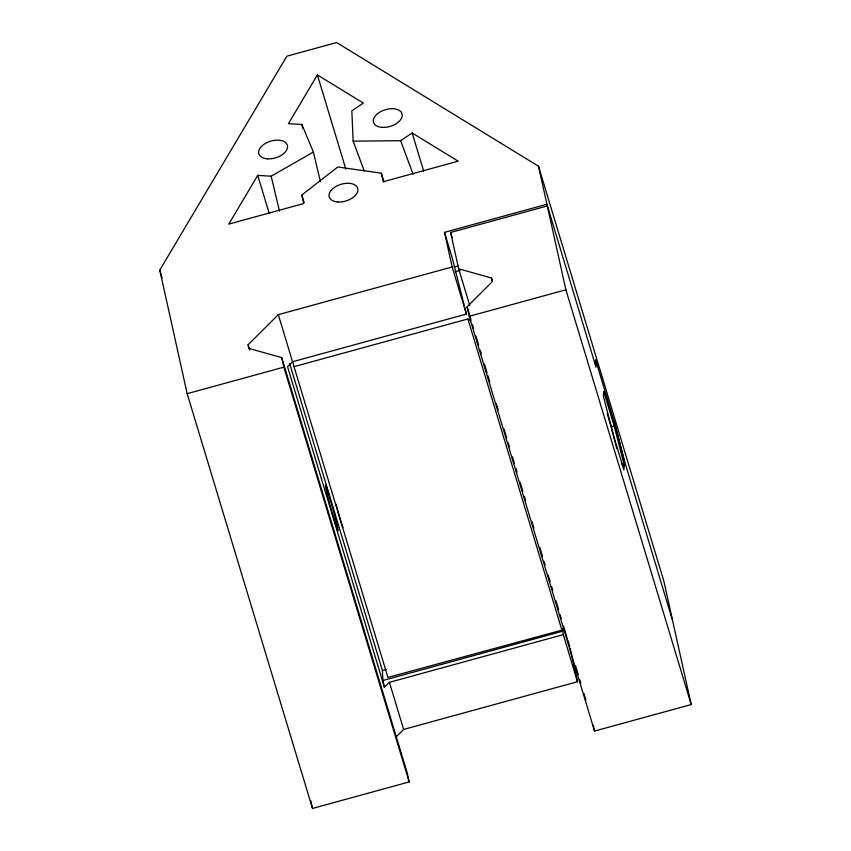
<?xml version="1.0" encoding="UTF-8"?>
<svg xmlns="http://www.w3.org/2000/svg" width="851" height="851" viewBox="0 0 851 851"><rect width="100%" height="100%" fill="white"/><g stroke="black" fill="none" stroke-linecap="round" stroke-linejoin="round"><path stroke-width="1.28" d="M595.253 364.164L595.572 359.728L614.401 422.5L623.911 459.476M596.36 362.76L596.03 367.207L546.927 204.251L538.502 166.232L336.613 42.55L286.83 56.209L159.786 270.129L187.167 393.673L312.498 808.45L409.182 781.931L407.076 772.421L281.755 357.643L248.907 348.41L248.109 344.804L278.309 314.657L452.179 266.969L444.499 232.355L546.927 204.251M624.262 465.242L623.911 469.965L613.465 435.361L603.348 396.045L603.699 391.332L614.156 425.925L624.262 465.242L621.507 463.827M364.207 170.913L353.154 141.149L351.835 110.8L363.377 103.099L317.38 74.92L288.436 123.661L301.882 124.501L313.391 152.052L271.171 176.21L257.736 175.37L228.791 224.1L303.722 203.538L301.828 194.996L337.794 166.998L381.344 173.189L383.992 182.071M444.499 232.355L452.317 258.215L466.412 314.072L292.542 361.76L287.564 366.738L384.418 687.3L389.407 682.332L563.266 634.633L562.394 628.74M467.093 306.807L492.314 281.638L491.516 278.032L458.668 268.788L450.615 232.472L547.31 205.953L565.894 289.787L691.214 704.564L594.53 731.083L469.199 316.306L467.093 306.807L470.943 319.529M396.311 736.743L403.64 729.435L577.499 681.736L570.117 648.409M353.154 141.149L400.63 140.692L412.171 133.001L458.168 161.179L383.237 181.731L381.344 173.189M614.156 425.925L611.252 427.074L607.178 413.575M454.157 267.033L457.987 265.98M455.2 271.724L460.295 270.331M187.167 393.673L283.862 367.153L281.755 357.643M469.199 316.306L565.894 289.787M292.723 361.537L294.02 366.664L467.89 318.965L470.975 320.742M384.418 687.3L382.907 680.502L382.407 670.524L386.226 669.482M564.107 629.538L387.928 677.428L294.02 366.664M382.907 680.502L562.522 631.229M400.63 140.692L413.075 174.189M538.502 166.232L663.833 581.01L672.258 619.028M491.516 278.032L492.282 280.575M450.615 232.472L452.147 237.525M458.668 268.788L469.741 305.424M472.475 324.614L473.635 328.433M475.943 336.071L478.634 344.974M480.166 350.059L481.326 353.878M484.4 364.058L487.091 372.961M487.857 375.514L489.782 381.876M496.314 403.502L498.239 409.863M504.005 428.947L506.696 437.85M508.228 442.945L509.387 446.764M512.462 456.934L514.387 463.295M515.919 468.39L517.078 472.209M520.152 482.389L522.844 491.293M524.376 496.378L525.535 500.197M532.066 521.823L533.992 528.184M539.757 547.267L542.449 556.182M543.98 561.266L545.14 565.085M548.214 575.265L550.14 581.627M551.671 586.711L552.831 590.53M555.905 600.71L558.596 609.614M560.128 614.709L561.288 618.517M563.585 626.155L567.223 638.505M567.819 640.154L569.745 646.515M575.51 665.599L578.201 674.503M579.733 679.598L580.893 683.406M583.967 693.586L585.892 699.947M412.171 133.001L423.713 171.168M452.179 266.969L466.412 314.072M467.89 318.965L561.788 629.729M563.266 634.633L577.499 681.736M317.38 74.92L345.836 169.072M257.736 175.37L269.267 213.537M278.309 314.657L292.542 361.76M389.407 682.332L403.64 729.435M289.585 363.334L382.407 670.524M283.862 367.153L409.182 781.931M248.109 344.804L249.641 349.889M159.786 270.129L162.084 277.756M301.828 194.996L304.105 202.612M614.433 422.139L623.932 459.115L672.63 620.73L691.214 704.564M611.582 428.33L616.72 448.349M313.391 152.052L320.465 181.742M301.882 124.501L302.796 128.373M271.171 176.21L279.479 211.069M593.211 725.148L594.53 731.083M310.785 800.727L312.498 808.45M342.921 527.471A23.817 0.851 74.7 0 1 337.656 510.153M337.326 508.962A23.817 0.851 74.7 0 1 336.007 504.154M327.156 493.654A23.817 0.851 74.7 0 0 337.858 530.716A23.817 0.851 74.7 0 0 330.305 499.665A23.817 0.851 74.7 0 0 327.156 493.654M267.544 158.839A14.882 8.691 -16.8 0 0 287.436 145.574A14.882 8.691 -16.8 0 0 264.278 144.117A14.882 8.691 -16.8 0 0 267.544 158.839M337.943 201.964A14.882 8.691 -16.8 0 0 357.824 188.699A14.882 8.691 -16.8 0 0 334.677 187.241A14.882 8.691 -16.8 0 0 337.943 201.964M382.237 127.384A14.882 8.691 -16.8 0 0 402.119 114.119A14.882 8.691 -16.8 0 0 378.972 112.651A14.882 8.691 -16.8 0 0 382.237 127.384"/></g></svg>
